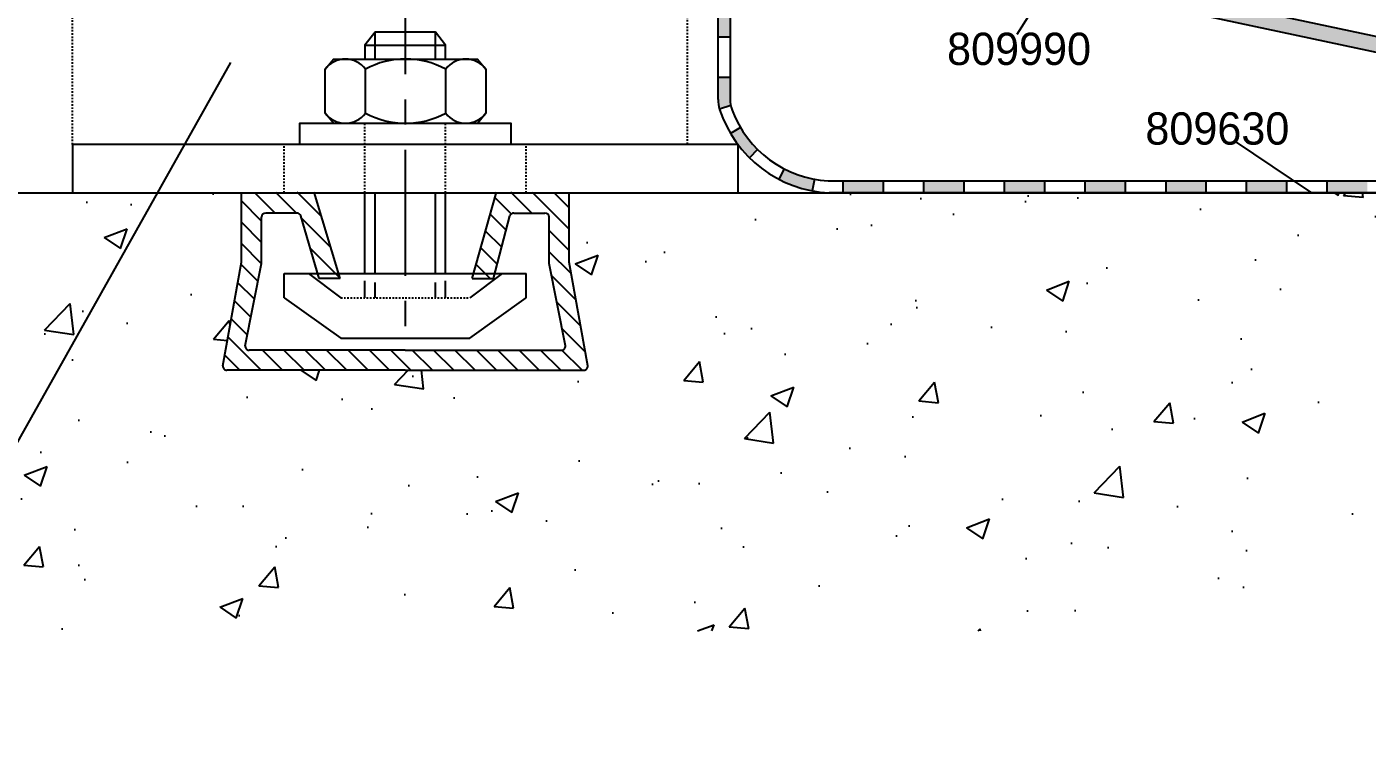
# Model space of a CAD drawing. Header units: millimetres. Extents: x -153 to 2280, y 0 to 724.
# Drawn here: x 1230.8 to 1313.9, y 544.7 to 588.3 of the extents above; entities that cross this region are included whole.
import ezdxf

# ---------------------------------------------------------------- set-up
doc = ezdxf.new("R2010")
doc.units = ezdxf.units.MM
doc.header["$LTSCALE"] = 0.025
doc.header["$MEASUREMENT"] = 0
doc.linetypes.add('CENTER', pattern=[2, 1.25, -0.25, 0.25, -0.25])
doc.linetypes.add('HIDDEN', pattern=[0.375, 0.25, -0.125])
doc.layers.get('0').update_dxf_attribs({"lineweight": 5})
for name, color, linetype in [('ASSI', 1, 'CENTER'), ('FILL', 253, 'Continuous'), ('FINE', 7, 'Continuous'), ('GOMMA', 80, 'Continuous'), ('GROSSA', 8, 'Continuous'), ('MURO', 5, 'Continuous'), ('NASCOSTA', 7, 'HIDDEN'), ('QUOTE', 254, 'Continuous'), ('TESTO', 2, 'Continuous'), ('TRATTEGGI', 140, 'Continuous')]:
    doc.layers.add(name, color=color, linetype=linetype)
doc.styles.add('Aluk Text', font='GOTHIC.TTF')

# ---------------------------------------------------------------- blocks, each defined once
blk = doc.blocks.new('*X46')
at = {"color": 0}
for p, q in [((92, 354.51), (93.87, 356.39)), ((92, 351.86), (96.12, 355.98)), ((96.38, 353.59), (98.37, 355.58)), ((98.59, 353.15), (100.62, 355.17)), ((100.8, 352.7), (102.86, 354.77)), ((103, 352.26), (105.11, 354.37)), ((105.21, 351.81), (107.71, 354.31)), ((107.86, 351.81), (110.36, 354.31)), ((110.51, 351.81), (113.01, 354.31)), ((111.5, 350.15), (114.02, 352.67)), ((92, 349.21), (94.5, 351.71)), ((92, 346.56), (94.5, 349.06)), ((111.5, 347.5), (114.05, 350.04)), ((111.03, 344.37), (114.07, 347.42)), ((92, 343.91), (94.5, 346.41)), ((103.43, 342.08), (107.15, 345.8)), ((107.23, 343.23), (110.9, 346.9)), ((103.39, 344.69), (103.4, 344.7)), ((92, 341.26), (94.5, 343.76)), ((92, 338.6), (94.5, 341.1)), ((92, 335.95), (94.5, 338.45)), ((92, 333.3), (94.5, 335.8)), ((92, 330.65), (94.5, 333.15)), ((92, 328), (94.5, 330.5)), ((92, 325.35), (94.5, 327.85)), ((92, 322.69), (94.5, 325.19)), ((103.39, 323.48), (105.13, 325.21)), ((105.17, 322.6), (107.2, 324.63)), ((107.27, 322.05), (109.27, 324.05)), ((92, 320.04), (94.5, 322.54)), ((109.37, 321.5), (111.34, 323.47)), ((111.39, 320.87), (113.41, 322.89)), ((111.5, 318.33), (114.08, 320.91)), ((92, 317.39), (94.5, 319.89)), ((109.51, 313.69), (114.05, 318.23)), ((92, 314.74), (94.5, 317.24)), ((100.71, 312.84), (103.76, 315.89)), ((103.94, 313.42), (106.71, 316.19)), ((106.86, 313.69), (109.36, 316.19)), ((92, 312.09), (94.5, 314.59)), ((94.24, 311.68), (97.12, 314.56)), ((97.48, 312.26), (100.44, 315.23)), ((112.16, 313.69), (114.02, 315.55))]:
    blk.add_line(p, q, dxfattribs=at)

msp = doc.modelspace()

# ---------------------------------------------------------------- hatches: boundary and pattern name
at = {"layer": 'FILL'}
h = msp.add_hatch(color=256, dxfattribs=at)
h.paths.add_polyline_path([(1332.189, 556.45), (1332.189, 557.399), (1331.561, 557.624), (1327.061, 557.624), (1327.061, 556.701), (1331.561, 556.701)])
edge = h.paths.add_edge_path()
edge.add_line((1334.689, 556.501), (1334.689, 555.449))
edge.add_line((1334.689, 555.449), (1335.372, 555.175))
edge.add_arc((1335.743, 556.103), 1, 248.17202, 360)
edge.add_line((1336.743, 556.103), (1336.743, 581.785))
edge.add_arc((1335.243, 581.785), 1.5, 0, 80)
edge.add_line((1335.504, 583.263), (1302.285, 590.329))
edge.add_arc((1302.372, 590.822), 0.5, 180, 260, ccw=False)
edge.add_line((1301.872, 590.822), (1301.872, 607.128))
edge.add_line((1301.872, 607.128), (1300.872, 607.128))
edge.add_line((1300.872, 607.128), (1300.872, 590.822))
edge.add_arc((1302.372, 590.822), 1.5, 180, 260)
edge.add_line((1302.112, 589.345), (1335.33, 582.278))
edge.add_arc((1335.243, 581.785), 0.5, 0, 80, ccw=False)
edge.add_line((1335.743, 581.785), (1335.743, 556.407))
edge.add_arc((1335.543, 556.407), 0.2, -109.7506, 0, ccw=False)
edge.add_line((1335.476, 556.219), (1334.689, 556.501))
h = msp.add_hatch(dxfattribs=at)
h.set_pattern_fill('AR-CONC', color=256, scale=0.08, style=0)
h.set_pattern_definition([(50, (1145, 397), (14.5748, -1.2751), [1.524, -16.764]), (355, (1145, 397), (-2.8194, 15.2845), [1.2192, -13.4112]), (100.451, (1146.215, 396.894), (11.7554, 14.0093), [1.2952, -14.2472]), (46.184, (1145, 401.064), (21.6863, -3.3634), [2.286, -25.146]), (96.636, (1146.807, 400.784), (18.9923, 19.794), [1.9428, -21.3708]), (351.184, (1145, 401.064), (18.9924, 19.794), [1.8288, -20.1168]), (21, (1147.032, 400.048), (12.1292, -8.18124), [1.524, -16.764]), (326, (1147.032, 400.048), (4.9442, 14.735), [1.2192, -13.4112]), (71.4514, (1148.043, 399.366), (17.0733, 6.5538), [1.2952, -14.2472]), (37.5, (1145, 397), (0.24709, 6.7644), [0, -13.24864, 0, -13.6144, 0, -13.462]), (7.5, (1145, 397), (5.34557, 8.01445), [0, -7.76224, 0, -12.94384, 0, -5.1308]), (327.5, (1140.4686, 397), (10.84725, -0.4583), [0, -5.08, 0, -15.8496, 0, -21.0312]), (317.5, (1138.437, 397), (11.85033, 2.03412), [0, -6.604, 0, -10.52576, 0, -14.9352])])
h.paths.add_polyline_path([(1324.438, 573.028), (1319.438, 578.028), (1280.519, 578.028), (1264.403, 578.028), (1264.403, 573.738), (1265.553, 567.341, -0.490727), (1265.311, 567.028), (1254.247, 567.028), (1243.184, 567.028, -0.490727), (1242.942, 567.341), (1244.092, 573.738), (1244.092, 578.028), (1233.622, 578.028), (1229.486, 578.028), (1205.123, 550.863), (1324.438, 550.863)])
h.paths.add_polyline_path([(1229.486, 578.028), (1190.388, 578.028), (1190.388, 550.863), (1205.123, 550.863)])
at = {"layer": 'FINE'}
h = msp.add_hatch(color=256, dxfattribs=at)
h.paths.add_polyline_path([(1279.599, 578.881, -0.073755), (1277.734, 579.514), (1277.404, 578.871, 0.072884), (1279.467, 578.154)])
h.paths.add_polyline_path([(1275.018, 582.076), (1274.404, 581.713, 0.027391), (1274.862, 581.028), (1274.872, 581.028), (1274.872, 581.015, 0.035869), (1275.582, 580.202), (1276.084, 580.709, -0.064796)])
h.paths.add_polyline_path([(1274.379, 585.208), (1273.629, 585.208), (1273.629, 583.825, 0.077438), (1273.724, 583.217), (1274.422, 583.441, -0.052229), (1274.379, 583.855)])
h.paths.add_polyline_path([(1274.379, 590.208), (1273.629, 590.208), (1273.629, 587.708), (1274.379, 587.708)])
h.paths.add_polyline_path([(1274.379, 595.208), (1273.629, 595.208), (1273.629, 592.708), (1274.379, 592.708)])
h = msp.add_hatch(color=256, dxfattribs=at)
h.paths.add_polyline_path([(1318.657, 578.778), (1316.373, 578.778), (1316.373, 578.028), (1318.657, 578.028)])
h.paths.add_polyline_path([(1313.873, 578.778), (1311.373, 578.778), (1311.373, 578.028), (1313.873, 578.028)])
h.paths.add_polyline_path([(1308.873, 578.778), (1306.373, 578.778), (1306.373, 578.028), (1308.873, 578.028)])
h.paths.add_polyline_path([(1303.873, 578.778), (1301.388, 578.778), (1301.388, 578.028), (1303.873, 578.028)])
h.paths.add_polyline_path([(1298.873, 578.778), (1296.373, 578.778), (1296.373, 578.028), (1298.873, 578.028)])
h.paths.add_polyline_path([(1293.873, 578.778), (1291.373, 578.778), (1291.373, 578.028), (1293.873, 578.028)])
h.paths.add_polyline_path([(1288.873, 578.778), (1286.373, 578.778), (1286.373, 578.028), (1288.873, 578.028)])
h.paths.add_polyline_path([(1283.873, 578.778), (1281.373, 578.778), (1281.373, 578.028), (1283.873, 578.028)])

# ---------------------------------------------------------------- linework, layer by layer
at = {"layer": 'ASSI', "ltscale": 250}
msp.add_line((1254.247, 593.2), (1254.247, 569.702), dxfattribs=at)
at = {"layer": 'FINE'}
for p, q in [((1252.372, 586.326), (1252.372, 587.996)), ((1256.122, 586.326), (1256.122, 587.996)), ((1252.372, 573.055), (1252.372, 578.028)), ((1256.122, 573.055), (1256.122, 578.028)), ((1252.372, 571.528), (1252.372, 572.477)), ((1256.122, 571.528), (1256.122, 572.477))]:
    msp.add_line(p, q, dxfattribs=at)
msp.add_arc((1280.565, 580.778), 2, 267.13053, 270, dxfattribs=at)
at = {"layer": 'GOMMA'}
for p, q in [((1273.629, 583.825), (1273.629, 595.208)), ((1274.379, 595.208), (1274.379, 583.855)), ((1273.629, 587.708), (1274.379, 587.708)), ((1273.629, 585.208), (1274.379, 585.208)), ((1274.422, 583.441), (1273.724, 583.217)), ((1275.018, 582.076), (1274.404, 581.713)), ((1276.084, 580.709), (1275.582, 580.202)), ((1277.734, 579.514), (1277.404, 578.871)), ((1279.599, 578.881), (1279.467, 578.154)), ((1280.565, 578.778), (1319.335, 578.778)), ((1281.373, 578.778), (1281.373, 578.028)), ((1283.873, 578.778), (1283.873, 578.028)), ((1286.373, 578.778), (1286.373, 578.028)), ((1288.873, 578.778), (1288.873, 578.028)), ((1291.373, 578.778), (1291.373, 578.028)), ((1293.873, 578.778), (1293.873, 578.028)), ((1296.373, 578.778), (1296.373, 578.028)), ((1298.873, 578.778), (1298.873, 578.028)), ((1301.388, 578.778), (1301.388, 578.028)), ((1303.873, 578.778), (1303.873, 578.028)), ((1306.373, 578.778), (1306.373, 578.028)), ((1308.873, 578.778), (1308.873, 578.028)), ((1311.373, 578.778), (1311.373, 578.028)), ((1319.438, 578.028), (1280.519, 578.028))]:
    msp.add_line(p, q, dxfattribs=at)
for centre, radius, start, end in [((1275.629, 583.825), 2, 180, 198.17092), ((1276.379, 583.855), 2, 180, 200.22925), ((1280.884, 585.55), 7.531, 198.17092, 267.22248), ((1280.801, 585.485), 6.713, 200.22925, 267.13053)]:
    msp.add_arc(centre, radius, start, end, dxfattribs=at)
at = {"layer": 'GROSSA'}
for p, q in [((1251.747, 587.188), (1256.747, 587.188)), ((1251.774, 582.968), (1251.774, 585.704)), ((1256.748, 582.968), (1256.748, 585.704)), ((1244.092, 573.738), (1244.092, 578.028)), ((1250.213, 572.724), (1248.596, 578.076)), ((1251.747, 573.028), (1251.747, 578.028)), ((1256.747, 573.028), (1256.747, 578.028)), ((1258.397, 572.724), (1259.898, 578.076)), ((1264.403, 573.738), (1264.403, 578.028)), ((1247.523, 576.778), (1245.592, 576.778)), ((1248.899, 572.724), (1247.761, 576.606)), ((1259.712, 572.724), (1260.734, 576.606)), ((1260.971, 576.778), (1262.903, 576.778)), ((1245.342, 573.643), (1245.342, 576.528)), ((1263.153, 573.643), (1263.153, 576.528)), ((1242.935, 567.303), (1244.092, 573.738)), ((1244.319, 568.553), (1245.342, 573.643)), ((1264.176, 568.553), (1263.153, 573.643)), ((1265.56, 567.303), (1264.403, 573.738)), ((1246.747, 571.528), (1246.747, 573.028)), ((1246.747, 573.028), (1248.247, 573.028)), ((1248.247, 573.028), (1260.247, 573.028)), ((1248.247, 573.028), (1250.247, 571.528)), ((1250.213, 572.724), (1248.899, 572.724)), ((1251.747, 571.528), (1251.747, 572.58)), ((1256.747, 571.528), (1256.747, 572.58)), ((1260.247, 573.028), (1258.247, 571.528)), ((1258.397, 572.724), (1259.712, 572.724)), ((1260.247, 573.028), (1261.747, 573.028)), ((1261.747, 571.528), (1261.747, 573.028)), ((1246.747, 571.528), (1250.247, 569.028)), ((1258.247, 569.028), (1261.747, 571.528)), ((1254.247, 568.278), (1244.568, 568.278)), ((1250.247, 569.028), (1258.247, 569.028)), ((1254.247, 568.278), (1263.927, 568.278)), ((1254.247, 567.028), (1243.184, 567.028)), ((1254.247, 567.028), (1265.311, 567.028))]:
    msp.add_line(p, q, dxfattribs=at)
msp.add_lwpolyline([(1327.061, 556.701), (1327.061, 557.624), (1331.561, 557.624), (1335.476, 556.219, 0.519185), (1335.743, 556.407), (1335.743, 581.785, 0.36397), (1335.33, 582.278), (1302.112, 589.345, -0.36397), (1300.872, 590.822), (1300.872, 607.128), (1301.872, 607.128), (1301.872, 590.822, 0.36397), (1302.285, 590.329), (1335.504, 583.263, -0.36397), (1336.743, 581.785), (1336.743, 556.103, -0.530747), (1335.372, 555.175), (1331.561, 556.701)], format="xyb", close=True, dxfattribs=at)
for points in [[(1256.747, 586.326), (1256.747, 587.188), (1256.122, 587.996), (1252.372, 587.996), (1251.747, 587.188), (1251.747, 586.326)], [(1249.79, 582.354), (1249.287, 582.968), (1249.287, 585.704), (1249.796, 586.326), (1258.726, 586.326), (1259.235, 585.704), (1259.235, 582.968), (1258.733, 582.354)], [(1247.712, 581.103), (1247.712, 582.354), (1260.782, 582.354), (1260.782, 581.103)]]:
    msp.add_lwpolyline(points, dxfattribs=at)
for points in [[(1259.235, 585.704, 0.498642), (1256.748, 585.704, 0.25), (1251.774, 585.704, 0.498642), (1249.287, 585.704)], [(1249.287, 582.968, 0.498642), (1251.774, 582.968, 0.25), (1256.748, 582.968, 0.498642), (1259.235, 582.968, 0.498642)]]:
    msp.add_lwpolyline(points, format="xyb", dxfattribs=at)
msp.add_lwpolyline([(1274.872, 578.028), (1274.872, 581.028), (1233.622, 581.028), (1233.622, 578.028)], close=True, dxfattribs=at)
for centre, start, end in [((1245.592, 576.528), 90, 180), ((1247.523, 576.528), 18.06384, 90), ((1260.971, 576.528), 90, 161.93616), ((1262.903, 576.528), 0, 90), ((1244.568, 568.528), 174.17306, 270), ((1263.927, 568.528), 270, 5.82694), ((1243.184, 567.278), 174.17306, 270), ((1265.311, 567.278), 270, 5.82694)]:
    msp.add_arc(centre, 0.25, start, end, dxfattribs=at)
at = {"layer": 'MURO'}
msp.add_lwpolyline([(1190.388, 578.028), (1319.438, 578.028), (1324.438, 573.028), (1324.438, 550.863)], dxfattribs=at)
at = {"layer": 'NASCOSTA'}
for p, q in [((1233.622, 581.028), (1233.622, 634.737)), ((1271.72, 604.349), (1271.72, 581.028)), ((1251.747, 578.028), (1251.747, 582.354)), ((1256.747, 578.028), (1256.747, 582.354)), ((1269.872, 581.028), (1233.622, 581.028)), ((1246.747, 578.028), (1246.747, 581.028)), ((1261.747, 578.028), (1261.747, 581.028)), ((1250.247, 571.528), (1258.247, 571.528))]:
    msp.add_line(p, q, dxfattribs=at)
at = {"layer": 'QUOTE'}
for p, q in [((1294.496, 591.541), (1292.147, 587.846)), ((1243.409, 586.113), (1220.116, 544.65)), ((1305.617, 581.247), (1310.359, 578.08))]:
    msp.add_line(p, q, dxfattribs=at)

# ---------------------------------------------------------------- block references
at = {"layer": 'TRATTEGGI', "xscale": 0.5, "yscale": 0.5, "zscale": 0.5, "rotation": 90}
msp.add_blockref('*X46', (1421.247, 521.028), dxfattribs=at)

# ---------------------------------------------------------------- texts
at = {"layer": 'TESTO', "style": 'Aluk Text'}
for s, p in [('809990', (1287.826, 585.958)), ('809630', (1300.117, 581.019))]:
    msp.add_text(s, height=2, dxfattribs=at).set_placement(p)

doc.saveas('drawing.dxf')
